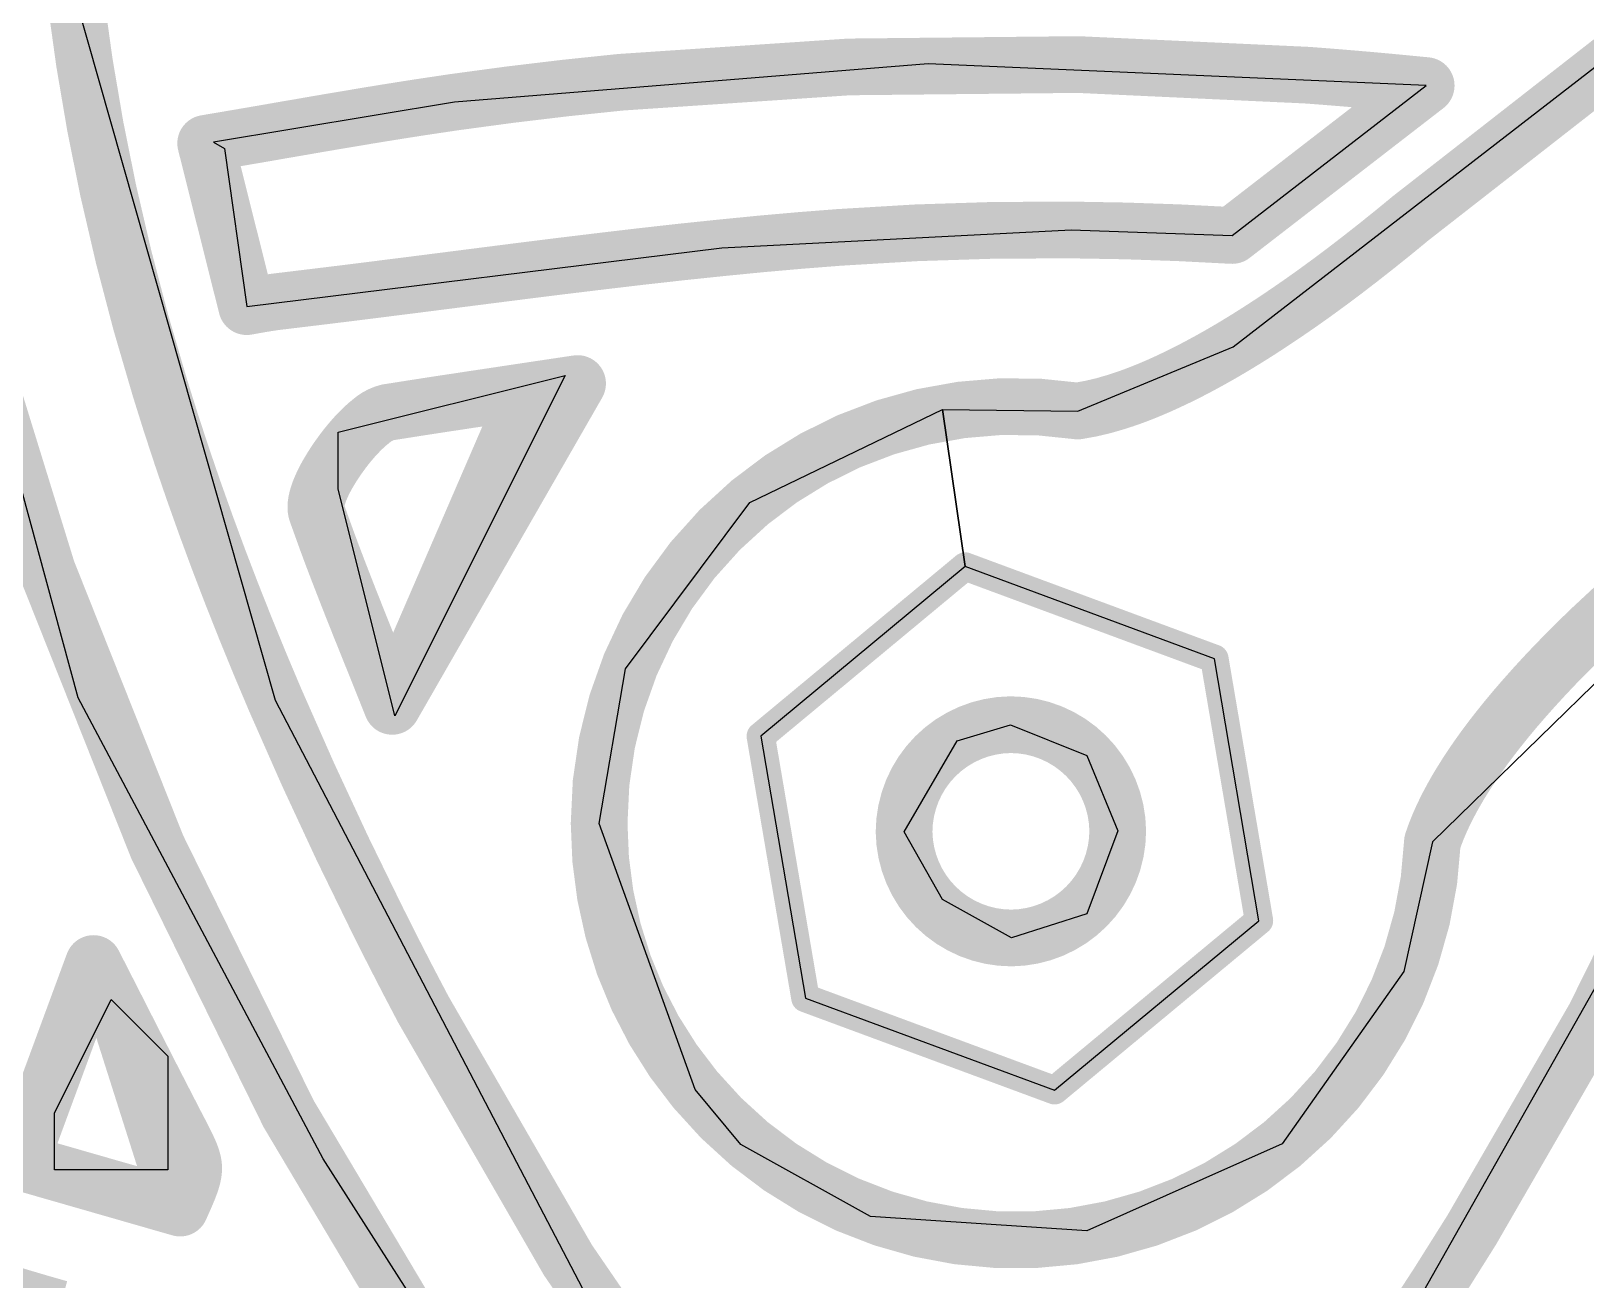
# Model space of a CAD drawing. Header units: millimetres. Extents: x 34 to 168, y 52 to 76.
# Drawn here: x 40.659 to 43.399, y 64.506 to 66.707 of the extents above; entities that cross this region are included whole.
import ezdxf

# ---------------------------------------------------------------- set-up
doc = ezdxf.new("R2010")
doc.units = ezdxf.units.MM
doc.layers.add('TopOverlay', color=2, linetype='Continuous')

msp = doc.modelspace()

# ---------------------------------------------------------------- linework, layer by layer
at = {"layer": 'TopOverlay'}
for p, q in [((42.7778, 66.1505), (44.8792, 67.7765)), ((45.2, 67.3), (43.1289, 65.2777)), ((40.7371, 66.7649), (41.0892, 65.5279)), ((42.2402, 66.6496), (41.405, 66.5818)), ((43.1179, 66.611), (42.2402, 66.6496)), ((42.7761, 66.3468), (43.1179, 66.611)), ((41.405, 66.5818), (40.9802, 66.5115)), ((40.7416, 65.532), (40.4777, 66.4986)), ((40.9802, 66.5115), (41, 66.5)), ((41, 66.5), (41.0389, 66.2214)), ((41.8761, 66.3251), (42.4923, 66.3565)), ((42.4923, 66.3565), (42.7761, 66.3468)), ((41.0389, 66.2214), (41.8761, 66.3251)), ((42.5037, 66.0374), (42.7778, 66.1505)), ((41.2, 66), (41.6, 66.1)), ((41.6, 66.1), (41.3, 65.5)), ((41.9257, 65.8763), (42.2656, 66.04)), ((42.3053, 65.7633), (42.2656, 66.04)), ((42.2656, 66.04), (42.5037, 66.0374)), ((42.2656, 66.04), (42.3053, 65.7633)), ((41.2, 65.9), (41.2, 66)), ((41.3, 65.5), (41.2, 65.9)), ((41.7068, 65.5828), (41.9257, 65.8763)), ((42.3053, 65.7633), (41.945, 65.4642)), ((42.7446, 65.6007), (42.3053, 65.7633)), ((41.6601, 65.3104), (41.7068, 65.5828)), ((42.8232, 65.139), (42.7446, 65.6007)), ((41.1734, 64.7192), (40.7416, 65.532)), ((41.0892, 65.5279), (41.6306, 64.4906)), ((42.291, 65.4558), (42.3852, 65.4845)), ((42.3852, 65.4845), (42.5196, 65.4304)), ((41.945, 65.4642), (42.0237, 65.0026)), ((42.1976, 65.2957), (42.291, 65.4558)), ((42.5196, 65.4304), (42.5742, 65.2972)), ((41.8293, 64.8416), (41.6601, 65.3104)), ((42.2656, 65.1764), (42.1976, 65.2957)), ((42.5742, 65.2972), (42.5196, 65.151)), ((43.0162, 64.3142), (43.561, 65.278)), ((43.1289, 65.2777), (43.0784, 65.0494)), ((42.3867, 65.1085), (42.2656, 65.1764)), ((42.5196, 65.151), (42.3867, 65.1085)), ((42.4629, 64.8401), (42.8232, 65.139)), ((43.0784, 65.0494), (42.8641, 64.7454)), ((40.7, 64.8), (40.8, 65)), ((40.8, 65), (40.9, 64.9)), ((42.0237, 65.0026), (42.4629, 64.8401)), ((40.9, 64.9), (40.9, 64.7)), ((41.91, 64.7446), (41.8293, 64.8416)), ((40.7, 64.7), (40.7, 64.8)), ((42.1386, 64.6176), (41.91, 64.7446)), ((42.8641, 64.7454), (42.5196, 64.5922)), ((41.5798, 64.0842), (41.1734, 64.7192)), ((40.9, 64.7), (40.7, 64.7)), ((42.5196, 64.5922), (42.1386, 64.6176))]:
    msp.add_line(p, q, dxfattribs=at)
for points, const_width in [([(43.3337, 66.5669), (43.9176, 67.0226)], 0.1), ([(42.9075, 66.6294), (42.929, 66.6278)], 0.1), ([(42.7761, 66.3468), (43.1179, 66.611)], 0.1), ([(42.7761, 66.3468), (43.1179, 66.611)], 0.1), ([(42.929, 66.6278), (42.9716, 66.6244)], 0.1), ([(42.9716, 66.6244), (43.0138, 66.6208)], 0.1), ([(43.0138, 66.6208), (43.0557, 66.617)], 0.1), ([(43.0557, 66.617), (43.0765, 66.615)], 0.1), ([(43.0765, 66.615), (43.1179, 66.611)], 0.1), ([(41.3447, 66.5728), (41.405, 66.5818)], 0.1), ([(41.1631, 66.543), (41.1937, 66.5482)], 0.1), ([(41.1937, 66.5482), (41.2241, 66.5533)], 0.1), ([(41.2241, 66.5533), (41.2544, 66.5584)], 0.1), ([(41.2544, 66.5584), (41.2845, 66.5633)], 0.1), ([(41.2845, 66.5633), (41.3146, 66.5681)], 0.1), ([(41.3146, 66.5681), (41.3447, 66.5728)], 0.1), ([(43.2042, 66.4658), (43.3337, 66.5669)], 0.1), ([(41.0208, 66.5184), (41.0342, 66.5207)], 0.1), ([(41.0342, 66.5207), (41.0477, 66.523)], 0.1), ([(41.0477, 66.523), (41.0611, 66.5253)], 0.1), ([(41.0611, 66.5253), (41.0744, 66.5276)], 0.1), ([(41.0744, 66.5276), (41.1011, 66.5323)], 0.1), ([(41.1011, 66.5323), (41.1323, 66.5376)], 0.1), ([(41.1323, 66.5376), (41.1631, 66.543)], 0.1), ([(40.9666, 66.5092), (40.9802, 66.5115)], 0.1), ([(40.9666, 66.5092), (41.0389, 66.2214)], 0.1), ([(40.9666, 66.5092), (41.0389, 66.2214)], 0.1), ([(40.9802, 66.5115), (41.0073, 66.5161)], 0.1), ([(41.0073, 66.5161), (41.0208, 66.5184)], 0.1), ([(43.0909, 66.3774), (43.2042, 66.4658)], 0.1), ([(41.8761, 66.3251), (41.9452, 66.3319)], 0.1), ([(41.9452, 66.3319), (42.0142, 66.338)], 0.1), ([(42.0142, 66.338), (42.0831, 66.3434)], 0.1), ([(41.6007, 66.2938), (41.6693, 66.3021)], 0.1), ([(41.6693, 66.3021), (41.7381, 66.3102)], 0.1), ([(41.7381, 66.3102), (41.8071, 66.3179)], 0.1), ([(41.8071, 66.3179), (41.8761, 66.3251)], 0.1), ([(41.3967, 66.268), (41.5323, 66.2853)], 0.1), ([(41.5323, 66.2853), (41.6007, 66.2938)], 0.1), ([(41.1861, 66.2415), (41.2164, 66.2452)], 0.1), ([(41.2164, 66.2452), (41.2467, 66.249)], 0.1), ([(41.2467, 66.249), (41.2769, 66.2528)], 0.1), ([(41.2769, 66.2528), (41.307, 66.2566)], 0.1), ([(41.307, 66.2566), (41.3371, 66.2604)], 0.1), ([(41.3371, 66.2604), (41.3669, 66.2642)], 0.1), ([(41.3669, 66.2642), (41.3967, 66.268)], 0.1), ([(41.0539, 66.2241), (41.0626, 66.2256)], 0.1), ([(41.0626, 66.2256), (41.0669, 66.2263)], 0.1), ([(41.0669, 66.2263), (41.0711, 66.227)], 0.1), ([(41.0711, 66.227), (41.0752, 66.2277)], 0.1), ([(41.0752, 66.2277), (41.0793, 66.2283)], 0.1), ([(41.0793, 66.2283), (41.0833, 66.2289)], 0.1), ([(41.0833, 66.2289), (41.0873, 66.2295)], 0.1), ([(41.0873, 66.2295), (41.0913, 66.23)], 0.1), ([(41.0913, 66.23), (41.0953, 66.2305)], 0.1), ([(41.0953, 66.2305), (41.1558, 66.2378)], 0.1), ([(41.1558, 66.2378), (41.1861, 66.2415)], 0.1), ([(41.2953, 65.5168), (41.6221, 66.0858)], 0.1), ([(41.5359, 66.0729), (41.6221, 66.0858)], 0.1), ([(41.2953, 65.5168), (41.5359, 66.0729)], 0.1), ([(41.3856, 66.0503), (41.4104, 66.054)], 0.1), ([(41.4104, 66.054), (41.4352, 66.0578)], 0.1), ([(41.4352, 66.0578), (41.4602, 66.0615)], 0.1), ([(41.4602, 66.0615), (41.4853, 66.0653)], 0.1), ([(41.4853, 66.0653), (41.5359, 66.0729)], 0.1), ([(41.2873, 66.035), (41.3118, 66.0388)], 0.1), ([(41.3118, 66.0388), (41.3364, 66.0427)], 0.1), ([(41.3364, 66.0427), (41.361, 66.0465)], 0.1), ([(41.361, 66.0465), (41.3856, 66.0503)], 0.1), ([(41.162, 65.8595), (41.1802, 65.8089)], 0.1), ([(41.1802, 65.8089), (41.1896, 65.7836)], 0.1), ([(41.1896, 65.7836), (41.1992, 65.7584)], 0.1), ([(41.1992, 65.7584), (41.209, 65.7331)], 0.1), ([(41.209, 65.7331), (41.2189, 65.7077)], 0.1), ([(41.945, 65.4642), (42.3053, 65.7633)], 0.05), ([(42.3053, 65.7633), (42.7446, 65.6007)], 0.05), ([(41.2189, 65.7077), (41.229, 65.6822)], 0.1), ([(41.229, 65.6822), (41.2392, 65.6565)], 0.1), ([(41.2392, 65.6565), (41.2496, 65.6307)], 0.1), ([(41.2496, 65.6307), (41.2601, 65.6046)], 0.1), ([(41.2601, 65.6046), (41.2671, 65.5872)], 0.1), ([(41.2671, 65.5872), (41.2706, 65.5785)], 0.1), ([(41.2706, 65.5785), (41.2741, 65.5698)], 0.1), ([(41.2741, 65.5698), (41.2776, 65.561)], 0.1), ([(41.2776, 65.561), (41.2847, 65.5434)], 0.1), ([(42.7446, 65.6007), (42.8232, 65.139)], 0.05), ([(41.2847, 65.5434), (41.2917, 65.5257)], 0.1), ([(41.2917, 65.5257), (41.2953, 65.5168)], 0.1), ([(41.945, 65.4642), (42.0237, 65.0026)], 0.05), ([(42.4629, 64.8401), (42.8232, 65.139)], 0.05), ([(40.6398, 64.7134), (40.7689, 65.0635)], 0.1), ([(40.7689, 65.0635), (40.8108, 64.9813)], 0.1), ([(40.8108, 64.9813), (40.9216, 64.6324)], 0.1), ([(40.8108, 64.9813), (40.8219, 64.9594)], 0.1), ([(40.8219, 64.9594), (40.8329, 64.9378)], 0.1), ([(42.0237, 65.0026), (42.4629, 64.8401)], 0.05), ([(40.8329, 64.9378), (40.8438, 64.9164)], 0.1), ([(40.8438, 64.9164), (40.8547, 64.8952)], 0.1), ([(40.8547, 64.8952), (40.8654, 64.8741)], 0.1), ([(40.8654, 64.8741), (40.8761, 64.8532)], 0.1), ([(40.8761, 64.8532), (40.8868, 64.8324)], 0.1), ([(40.8868, 64.8324), (40.8975, 64.8116)], 0.1), ([(40.8975, 64.8116), (40.9188, 64.7702)], 0.1), ([(40.9188, 64.7702), (40.9199, 64.7682)], 0.1), ([(40.9188, 64.7702), (40.9199, 64.7683)], 0.1), ([(40.9188, 64.7702), (40.9199, 64.7682)], 0.1), ([(40.9188, 64.7702), (40.9199, 64.7682)], 0.1), ([(40.9199, 64.7682), (40.9199, 64.7683)], 0.1), ([(40.9199, 64.7683), (40.9213, 64.7655)], 0.1), ([(40.9199, 64.7682), (40.9226, 64.7629)], 0.1), ([(40.9199, 64.7682), (40.9213, 64.7655)], 0.1), ([(40.9213, 64.7655), (40.9226, 64.7629)], 0.1), ([(40.9213, 64.7655), (40.9226, 64.7629)], 0.1), ([(40.9226, 64.7629), (40.9239, 64.7604)], 0.1), ([(40.9226, 64.7629), (40.9239, 64.7604)], 0.1), ([(40.9226, 64.7629), (40.9239, 64.7604)], 0.1), ([(40.9239, 64.7604), (40.9252, 64.7579)], 0.1), ([(40.9239, 64.7604), (40.9252, 64.7579)], 0.1), ([(40.9239, 64.7604), (40.9252, 64.7579)], 0.1), ([(40.9252, 64.7579), (40.9264, 64.7555)], 0.1), ([(40.9252, 64.7579), (40.9264, 64.7555)], 0.1), ([(40.9252, 64.7579), (40.9264, 64.7555)], 0.1), ([(40.9264, 64.7555), (40.9276, 64.7532)], 0.1), ([(40.9264, 64.7555), (40.9276, 64.7531)], 0.1), ([(40.9264, 64.7555), (40.9276, 64.7532)], 0.1), ([(40.9276, 64.7532), (40.9288, 64.7509)], 0.1), ([(40.9276, 64.7532), (40.9288, 64.7509)], 0.1), ([(40.9276, 64.7531), (40.9288, 64.7509)], 0.1), ([(40.9288, 64.7509), (40.9299, 64.7487)], 0.1), ([(40.9288, 64.7509), (40.9299, 64.7487)], 0.1), ([(40.9288, 64.7509), (40.9299, 64.7487)], 0.1), ([(40.9299, 64.7487), (40.931, 64.7465)], 0.1), ([(40.9299, 64.7487), (40.932, 64.7444)], 0.1), ([(40.9299, 64.7487), (40.932, 64.7444)], 0.1), ([(40.931, 64.7465), (40.932, 64.7444)], 0.1), ([(40.932, 64.7444), (40.9345, 64.7392)], 0.1), ([(40.6398, 64.7134), (40.9216, 64.6324)], 0.1), ([(40.9304, 64.6523), (40.934, 64.6608)], 0.1), ([(40.9216, 64.6324), (40.9304, 64.6523)], 0.1)]:
    msp.add_lwpolyline(points, dxfattribs=dict(at, const_width=const_width))
at = {"layer": 'TopOverlay', "const_width": 0.1}
for points in [[(40.7948, 66.426, -0.02284), (40.7371, 66.7649)], [(41.6982, 66.6169, -0.042531), (42.9075, 66.6294)], [(41.405, 66.5818, -0.011231), (41.6982, 66.6169)], [(40.8862, 66.0774, -0.021036), (40.7948, 66.426)], [(42.0831, 66.3434, -0.020612), (42.4923, 66.3565)], [(42.4923, 66.3565, -0.012638), (42.7761, 66.3468)], [(43.0909, 66.3774, -0.008198), (43.0017, 66.3057)], [(43.0017, 66.3057, -0.009067), (42.92, 66.2445)], [(41.3807, 64.3482, -0.079203), (40.5328, 66.257)], [(41.0539, 66.2241, -0.004388), (41.0389, 66.2214)], [(42.92, 66.2445, -0.010053), (42.8454, 66.1931)], [(42.8454, 66.1931, -0.011173), (42.7778, 66.1505)], [(42.7778, 66.1505, -0.012437), (42.7169, 66.1161)], [(42.7169, 66.1161, -0.013856), (42.6625, 66.089)], [(42.6625, 66.089, -0.015433), (42.6142, 66.0683)], [(40.9449, 65.8983, -0.009613), (40.8862, 66.0774)], [(42.5718, 66.0534, -0.039841), (42.5037, 66.0374)], [(42.6142, 66.0683, -0.017158), (42.5718, 66.0534)], [(41.2583, 66.0196, -0.119022), (41.2873, 66.035)], [(41.9257, 65.8763, -0.213775), (42.5037, 66.0374)], [(41.2249, 65.9871, -0.019909), (41.2418, 66.005)], [(41.2417, 66.005, -0.027004), (41.2583, 66.0196)], [(41.2086, 65.9669, -0.016993), (41.2249, 65.9871)], [(41.1803, 65.9238, -0.035042), (41.2086, 65.9669)], [(41.17, 65.903, -0.024324), (41.1803, 65.9238)], [(41.0125, 65.7153, -0.008946), (40.9449, 65.8983)], [(41.1632, 65.884, -0.036452), (41.17, 65.903)], [(41.1608, 65.8678, -0.064026), (41.1632, 65.884)], [(41.1613, 65.8625, -0.045102), (41.1608, 65.8678)], [(41.1618, 65.8602, -0.022598), (41.1613, 65.8625)], [(41.6601, 65.3104, -0.22371), (41.9257, 65.8763)], [(41.162, 65.8595, -0.00766), (41.1618, 65.8602)], [(43.409, 65.6537, -0.01783), (43.5716, 65.798)], [(43.7733, 65.7565, -0.048306), (43.1982, 64.5939)], [(41.0892, 65.5279, -0.008258), (41.0125, 65.7153)], [(43.3445, 65.5894, -0.01038), (43.409, 65.6537)], [(43.2902, 65.5302, -0.011513), (43.3445, 65.5894)], [(41.2704, 65.1378, -0.014451), (41.0892, 65.5279)], [(43.2451, 65.4761, -0.012782), (43.2902, 65.5302)], [(42.1976, 65.2957, -0.410659), (42.3852, 65.4845)], [(42.3852, 65.4845, -0.411497), (42.5742, 65.2972)], [(43.2084, 65.4269, -0.014192), (43.2451, 65.4761)], [(43.1793, 65.3825, -0.015736), (43.2084, 65.4269)], [(43.1569, 65.343, -0.017394), (43.1793, 65.3826)], [(43.1404, 65.3081, -0.01912), (43.1569, 65.343)], [(41.8293, 64.8416, -0.17545), (41.6601, 65.3104)], [(42.3867, 65.1085, -0.410568), (42.1976, 65.2957)], [(42.5742, 65.2972, -0.41101), (42.3867, 65.1085)], [(43.1289, 65.2777, -0.020839), (43.1404, 65.3081)], [(43.1289, 65.2777, -0.212026), (42.8641, 64.7454)], [(41.3502, 64.9826, -0.006161), (41.2704, 65.1378)], [(42.2137, 63.7223, -0.058115), (41.3502, 64.9826)], [(42.8641, 64.7454, -0.414368), (41.8293, 64.8416)], [(43.6497, 64.7835, -0.075748), (42.4889, 63.2222)], [(40.9345, 64.7392, -0.004907), (40.9368, 64.7343)], [(40.9368, 64.7343, -0.006468), (40.9388, 64.7296)], [(40.9388, 64.7297, -0.008252), (40.9405, 64.7253)], [(40.9405, 64.7253, -0.010235), (40.942, 64.7211)], [(40.942, 64.7211, -0.012351), (40.9432, 64.7172)], [(40.9432, 64.7172, -0.014482), (40.9442, 64.7134)], [(40.9442, 64.7134, -0.054008), (40.9454, 64.7026)], [(40.9434, 64.6875, -0.013794), (40.9418, 64.6817)], [(40.9445, 64.6928, -0.017252), (40.9434, 64.6875)], [(40.9452, 64.6978, -0.020497), (40.9445, 64.6928)], [(40.9454, 64.7026, -0.022871), (40.9452, 64.6978)], [(40.9371, 64.6684, -0.005528), (40.934, 64.6608)], [(40.9397, 64.6754, -0.007797), (40.9371, 64.6684)], [(40.9418, 64.6817, -0.01057), (40.9397, 64.6754)], [(43.1982, 64.5939, -0.011491), (43.0162, 64.3142)], [(40.7089, 64.4553, -0.007293), (40.6028, 64.4868)]]:
    msp.add_lwpolyline(points, format="xyb", dxfattribs=at)
at = {"layer": 'TopOverlay'}
for points, const_width in [([(42.8826, 66.6294, 1), (42.9325, 66.6294, 1)], 0.05), ([(42.8826, 66.6294, 1), (42.9325, 66.6294, 1)], 0.05), ([(41.6732, 66.6169, 1), (41.7232, 66.6169, 1)], 0.05), ([(41.6732, 66.6169, 1), (41.7232, 66.6169, 1)], 0.05), ([(42.904, 66.6278, 1), (42.954, 66.6278, 1)], 0.05), ([(42.904, 66.6278, 1), (42.954, 66.6278, 1)], 0.05), ([(42.9466, 66.6244, 1), (42.9966, 66.6244, 1)], 0.05), ([(42.9466, 66.6244, 1), (42.9966, 66.6244, 1)], 0.05), ([(42.9888, 66.6208, 1), (43.0388, 66.6208, 1)], 0.05), ([(42.9888, 66.6208, 1), (43.0388, 66.6208, 1)], 0.05), ([(43.0307, 66.617, 1), (43.0807, 66.617, 1)], 0.05), ([(43.0307, 66.617, 1), (43.0807, 66.617, 1)], 0.05), ([(43.0515, 66.615, 1), (43.1015, 66.615, 1)], 0.05), ([(43.0515, 66.615, 1), (43.1015, 66.615, 1)], 0.05), ([(43.0929, 66.611, 1), (43.1429, 66.611, 1)], 0.05), ([(43.0929, 66.611, 1), (43.1429, 66.611, 1)], 0.05), ([(43.0929, 66.611, 1), (43.1429, 66.611, 1)], 0.05), ([(41.38, 66.5818, 1), (41.43, 66.5818, 1)], 0.05), ([(41.38, 66.5818, 1), (41.43, 66.5818, 1)], 0.05), ([(41.1687, 66.5482, 1), (41.2187, 66.5482, 1)], 0.05), ([(41.1687, 66.5482, 1), (41.2187, 66.5482, 1)], 0.05), ([(41.1991, 66.5533, 1), (41.2491, 66.5533, 1)], 0.05), ([(41.1991, 66.5533, 1), (41.2491, 66.5533, 1)], 0.05), ([(41.2294, 66.5584, 1), (41.2794, 66.5584, 1)], 0.05), ([(41.2294, 66.5584, 1), (41.2794, 66.5584, 1)], 0.05), ([(41.2595, 66.5633, 1), (41.3095, 66.5633, 1)], 0.05), ([(41.2595, 66.5633, 1), (41.3095, 66.5633, 1)], 0.05), ([(41.2896, 66.5681, 1), (41.3396, 66.5681, 1)], 0.05), ([(41.2896, 66.5681, 1), (41.3396, 66.5681, 1)], 0.05), ([(41.3197, 66.5728, 1), (41.3697, 66.5728, 1)], 0.05), ([(41.3197, 66.5728, 1), (41.3697, 66.5728, 1)], 0.05), ([(43.3087, 66.5669, 1), (43.3587, 66.5669, 1)], 0.05), ([(43.3087, 66.5669, 1), (43.3587, 66.5669, 1)], 0.05), ([(41.0092, 66.5207, 1), (41.0592, 66.5207, 1)], 0.05), ([(41.0092, 66.5207, 1), (41.0592, 66.5207, 1)], 0.05), ([(41.0227, 66.523, 1), (41.0727, 66.523, 1)], 0.05), ([(41.0227, 66.523, 1), (41.0727, 66.523, 1)], 0.05), ([(41.0361, 66.5253, 1), (41.0861, 66.5253, 1)], 0.05), ([(41.0361, 66.5253, 1), (41.0861, 66.5253, 1)], 0.05), ([(41.0494, 66.5276, 1), (41.0994, 66.5276, 1)], 0.05), ([(41.0494, 66.5276, 1), (41.0994, 66.5276, 1)], 0.05), ([(41.0761, 66.5323, 1), (41.1261, 66.5323, 1)], 0.05), ([(41.0761, 66.5323, 1), (41.1261, 66.5323, 1)], 0.05), ([(41.1073, 66.5376, 1), (41.1573, 66.5376, 1)], 0.05), ([(41.1073, 66.5376, 1), (41.1573, 66.5376, 1)], 0.05), ([(41.1381, 66.543, 1), (41.1881, 66.543, 1)], 0.05), ([(41.1381, 66.543, 1), (41.1881, 66.543, 1)], 0.05), ([(40.9416, 66.5092, 1), (40.9916, 66.5092, 1)], 0.05), ([(40.9416, 66.5092, 1), (40.9916, 66.5092, 1)], 0.05), ([(40.9416, 66.5092, 1), (40.9916, 66.5092, 1)], 0.05), ([(40.9552, 66.5115, 1), (41.0052, 66.5115, 1)], 0.05), ([(40.9552, 66.5115, 1), (41.0052, 66.5115, 1)], 0.05), ([(40.9823, 66.5161, 1), (41.0323, 66.5161, 1)], 0.05), ([(40.9823, 66.5161, 1), (41.0323, 66.5161, 1)], 0.05), ([(40.9958, 66.5184, 1), (41.0458, 66.5184, 1)], 0.05), ([(40.9958, 66.5184, 1), (41.0458, 66.5184, 1)], 0.05), ([(43.1792, 66.4658, 1), (43.2292, 66.4658, 1)], 0.05), ([(43.1792, 66.4658, 1), (43.2292, 66.4658, 1)], 0.05), ([(40.7698, 66.426, 1), (40.8198, 66.426, 1)], 0.05), ([(40.7698, 66.426, 1), (40.8198, 66.426, 1)], 0.05), ([(42.4673, 66.3565, 1), (42.5173, 66.3565, 1)], 0.05), ([(42.4673, 66.3565, 1), (42.5173, 66.3565, 1)], 0.05), ([(43.0659, 66.3774, 1), (43.1159, 66.3774, 1)], 0.05), ([(43.0659, 66.3774, 1), (43.1159, 66.3774, 1)], 0.05), ([(41.9202, 66.3319, 1), (41.9702, 66.3319, 1)], 0.05), ([(41.9202, 66.3319, 1), (41.9702, 66.3319, 1)], 0.05), ([(41.9892, 66.338, 1), (42.0392, 66.338, 1)], 0.05), ([(41.9892, 66.338, 1), (42.0392, 66.338, 1)], 0.05), ([(42.0581, 66.3434, 1), (42.1081, 66.3434, 1)], 0.05), ([(42.0581, 66.3434, 1), (42.1081, 66.3434, 1)], 0.05), ([(42.7511, 66.3468, 1), (42.8011, 66.3468, 1)], 0.05), ([(42.7511, 66.3468, 1), (42.8011, 66.3468, 1)], 0.05), ([(42.7511, 66.3468, 1), (42.8011, 66.3468, 1)], 0.05), ([(41.6443, 66.3021, 1), (41.6943, 66.3021, 1)], 0.05), ([(41.6443, 66.3021, 1), (41.6943, 66.3021, 1)], 0.05), ([(41.7131, 66.3102, 1), (41.7631, 66.3102, 1)], 0.05), ([(41.7131, 66.3102, 1), (41.7631, 66.3102, 1)], 0.05), ([(41.7821, 66.3179, 1), (41.8321, 66.3179, 1)], 0.05), ([(41.7821, 66.3179, 1), (41.8321, 66.3179, 1)], 0.05), ([(41.8511, 66.3251, 1), (41.9011, 66.3251, 1)], 0.05), ([(41.8511, 66.3251, 1), (41.9011, 66.3251, 1)], 0.05), ([(42.9767, 66.3057, 1), (43.0267, 66.3057, 1)], 0.05), ([(42.9767, 66.3057, 1), (43.0267, 66.3057, 1)], 0.05), ([(41.5073, 66.2853, 1), (41.5573, 66.2853, 1)], 0.05), ([(41.5073, 66.2853, 1), (41.5573, 66.2853, 1)], 0.05), ([(41.5757, 66.2938, 1), (41.6257, 66.2938, 1)], 0.05), ([(41.5757, 66.2938, 1), (41.6257, 66.2938, 1)], 0.05), ([(41.1914, 66.2452, 1), (41.2414, 66.2452, 1)], 0.05), ([(41.1914, 66.2452, 1), (41.2414, 66.2452, 1)], 0.05), ([(41.2217, 66.249, 1), (41.2717, 66.249, 1)], 0.05), ([(41.2217, 66.249, 1), (41.2717, 66.249, 1)], 0.05), ([(41.2519, 66.2528, 1), (41.3019, 66.2528, 1)], 0.05), ([(41.2519, 66.2528, 1), (41.3019, 66.2528, 1)], 0.05), ([(41.282, 66.2566, 1), (41.332, 66.2566, 1)], 0.05), ([(41.282, 66.2566, 1), (41.332, 66.2566, 1)], 0.05), ([(41.3121, 66.2604, 1), (41.3621, 66.2604, 1)], 0.05), ([(41.3121, 66.2604, 1), (41.3621, 66.2604, 1)], 0.05), ([(41.3419, 66.2642, 1), (41.3919, 66.2642, 1)], 0.05), ([(41.3419, 66.2642, 1), (41.3919, 66.2642, 1)], 0.05), ([(41.3717, 66.268, 1), (41.4217, 66.268, 1)], 0.05), ([(41.3717, 66.268, 1), (41.4217, 66.268, 1)], 0.05), ([(41.0139, 66.2214, 1), (41.0639, 66.2214, 1)], 0.05), ([(41.0139, 66.2214, 1), (41.0639, 66.2214, 1)], 0.05), ([(41.0139, 66.2214, 1), (41.0639, 66.2214, 1)], 0.05), ([(41.0289, 66.2241, 1), (41.0789, 66.2241, 1)], 0.05), ([(41.0289, 66.2241, 1), (41.0789, 66.2241, 1)], 0.05), ([(41.0376, 66.2256, 1), (41.0876, 66.2256, 1)], 0.05), ([(41.0376, 66.2256, 1), (41.0876, 66.2256, 1)], 0.05), ([(41.0419, 66.2263, 1), (41.0919, 66.2263, 1)], 0.05), ([(41.0419, 66.2263, 1), (41.0919, 66.2263, 1)], 0.05), ([(41.0461, 66.227, 1), (41.0961, 66.227, 1)], 0.05), ([(41.0461, 66.227, 1), (41.0961, 66.227, 1)], 0.05), ([(41.0502, 66.2277, 1), (41.1002, 66.2277, 1)], 0.05), ([(41.0502, 66.2277, 1), (41.1002, 66.2277, 1)], 0.05), ([(41.0543, 66.2283, 1), (41.1043, 66.2283, 1)], 0.05), ([(41.0543, 66.2283, 1), (41.1043, 66.2283, 1)], 0.05), ([(41.0583, 66.2289, 1), (41.1083, 66.2289, 1)], 0.05), ([(41.0583, 66.2289, 1), (41.1083, 66.2289, 1)], 0.05), ([(41.0624, 66.2295, 1), (41.1123, 66.2295, 1)], 0.05), ([(41.0624, 66.2295, 1), (41.1123, 66.2295, 1)], 0.05), ([(41.0663, 66.23, 1), (41.1163, 66.23, 1)], 0.05), ([(41.0663, 66.23, 1), (41.1163, 66.23, 1)], 0.05), ([(41.0703, 66.2305, 1), (41.1203, 66.2305, 1)], 0.05), ([(41.0703, 66.2305, 1), (41.1203, 66.2305, 1)], 0.05), ([(41.1308, 66.2378, 1), (41.1808, 66.2378, 1)], 0.05), ([(41.1308, 66.2378, 1), (41.1808, 66.2378, 1)], 0.05), ([(41.1611, 66.2415, 1), (41.2111, 66.2415, 1)], 0.05), ([(41.1611, 66.2415, 1), (41.2111, 66.2415, 1)], 0.05), ([(42.895, 66.2445, 1), (42.945, 66.2445, 1)], 0.05), ([(42.895, 66.2445, 1), (42.945, 66.2445, 1)], 0.05), ([(42.8204, 66.1931, 1), (42.8704, 66.1931, 1)], 0.05), ([(42.8204, 66.1931, 1), (42.8704, 66.1931, 1)], 0.05), ([(42.7528, 66.1505, 1), (42.8028, 66.1505, 1)], 0.05), ([(42.7528, 66.1505, 1), (42.8028, 66.1505, 1)], 0.05), ([(42.6919, 66.1161, 1), (42.7419, 66.1161, 1)], 0.05), ([(42.6919, 66.1161, 1), (42.7419, 66.1161, 1)], 0.05), ([(41.5971, 66.0858, 1), (41.6471, 66.0858, 1)], 0.05), ([(41.5971, 66.0858, 1), (41.6471, 66.0858, 1)], 0.05), ([(42.6375, 66.089, 1), (42.6875, 66.089, 1)], 0.05), ([(42.6375, 66.089, 1), (42.6875, 66.089, 1)], 0.05), ([(40.8612, 66.0774, 1), (40.9112, 66.0774, 1)], 0.05), ([(40.8612, 66.0774, 1), (40.9112, 66.0774, 1)], 0.05), ([(41.3854, 66.054, 1), (41.4354, 66.054, 1)], 0.05), ([(41.3854, 66.054, 1), (41.4354, 66.054, 1)], 0.05), ([(41.4102, 66.0578, 1), (41.4602, 66.0578, 1)], 0.05), ([(41.4102, 66.0578, 1), (41.4602, 66.0578, 1)], 0.05), ([(41.4352, 66.0615, 1), (41.4852, 66.0615, 1)], 0.05), ([(41.4352, 66.0615, 1), (41.4852, 66.0615, 1)], 0.05), ([(41.4603, 66.0653, 1), (41.5103, 66.0653, 1)], 0.05), ([(41.4603, 66.0653, 1), (41.5103, 66.0653, 1)], 0.05), ([(41.511, 66.0729, 1), (41.5609, 66.0729, 1)], 0.05), ([(41.511, 66.0729, 1), (41.5609, 66.0729, 1)], 0.05), ([(41.511, 66.0729, 1), (41.5609, 66.0729, 1)], 0.05), ([(42.5468, 66.0534, 1), (42.5968, 66.0534, 1)], 0.05), ([(42.5468, 66.0534, 1), (42.5968, 66.0534, 1)], 0.05), ([(42.5892, 66.0683, 1), (42.6392, 66.0683, 1)], 0.05), ([(42.5892, 66.0683, 1), (42.6392, 66.0683, 1)], 0.05), ([(41.2623, 66.035, 1), (41.3123, 66.035, 1)], 0.05), ([(41.2623, 66.035, 1), (41.3123, 66.035, 1)], 0.05), ([(41.2868, 66.0388, 1), (41.3368, 66.0388, 1)], 0.05), ([(41.2868, 66.0388, 1), (41.3368, 66.0388, 1)], 0.05), ([(41.3114, 66.0427, 1), (41.3614, 66.0427, 1)], 0.05), ([(41.3114, 66.0427, 1), (41.3614, 66.0427, 1)], 0.05), ([(41.336, 66.0465, 1), (41.386, 66.0465, 1)], 0.05), ([(41.336, 66.0465, 1), (41.386, 66.0465, 1)], 0.05), ([(41.3606, 66.0503, 1), (41.4106, 66.0503, 1)], 0.05), ([(41.3606, 66.0503, 1), (41.4106, 66.0503, 1)], 0.05), ([(42.4787, 66.0374, 1), (42.5287, 66.0374, 1)], 0.05), ([(42.4787, 66.0374, 1), (42.5287, 66.0374, 1)], 0.05), ([(41.2168, 66.005, 1), (41.2668, 66.005, 1)], 0.05), ([(41.2168, 66.005, 1), (41.2667, 66.005, 1)], 0.05), ([(41.2333, 66.0196, 1), (41.2833, 66.0196, 1)], 0.05), ([(41.2333, 66.0196, 1), (41.2833, 66.0196, 1)], 0.05), ([(41.1999, 65.9871, 1), (41.2499, 65.9871, 1)], 0.05), ([(41.1999, 65.9871, 1), (41.2499, 65.9871, 1)], 0.05), ([(41.1836, 65.9669, 1), (41.2336, 65.9669, 1)], 0.05), ([(41.1836, 65.9669, 1), (41.2336, 65.9669, 1)], 0.05), ([(41.1553, 65.9238, 1), (41.2053, 65.9238, 1)], 0.05), ([(41.1553, 65.9238, 1), (41.2053, 65.9238, 1)], 0.05), ([(40.9199, 65.8983, 1), (40.9699, 65.8983, 1)], 0.05), ([(40.9199, 65.8983, 1), (40.9699, 65.8983, 1)], 0.05), ([(41.145, 65.903, 1), (41.195, 65.903, 1)], 0.05), ([(41.145, 65.903, 1), (41.195, 65.903, 1)], 0.05), ([(41.1358, 65.8678, 1), (41.1858, 65.8678, 1)], 0.05), ([(41.1358, 65.8678, 1), (41.1858, 65.8678, 1)], 0.05), ([(41.1363, 65.8625, 1), (41.1863, 65.8625, 1)], 0.05), ([(41.1363, 65.8625, 1), (41.1863, 65.8625, 1)], 0.05), ([(41.1382, 65.884, 1), (41.1882, 65.884, 1)], 0.05), ([(41.1382, 65.884, 1), (41.1882, 65.884, 1)], 0.05), ([(41.9007, 65.8763, 1), (41.9507, 65.8763, 1)], 0.05), ([(41.9007, 65.8763, 1), (41.9507, 65.8763, 1)], 0.05), ([(41.1368, 65.8602, 1), (41.1868, 65.8602, 1)], 0.05), ([(41.1368, 65.8602, 1), (41.1868, 65.8602, 1)], 0.05), ([(41.137, 65.8595, 1), (41.187, 65.8595, 1)], 0.05), ([(41.137, 65.8595, 1), (41.187, 65.8595, 1)], 0.05), ([(41.1552, 65.8089, 1), (41.2052, 65.8089, 1)], 0.05), ([(41.1552, 65.8089, 1), (41.2052, 65.8089, 1)], 0.05), ([(41.1646, 65.7836, 1), (41.2146, 65.7836, 1)], 0.05), ([(41.1646, 65.7836, 1), (41.2146, 65.7836, 1)], 0.05), ([(41.1742, 65.7584, 1), (41.2242, 65.7584, 1)], 0.05), ([(41.1742, 65.7584, 1), (41.2242, 65.7584, 1)], 0.05), ([(41.184, 65.7331, 1), (41.234, 65.7331, 1)], 0.05), ([(41.184, 65.7331, 1), (41.234, 65.7331, 1)], 0.05), ([(42.2928, 65.7633, 1), (42.3178, 65.7633, 1)], 0.025), ([(42.2928, 65.7633, 1), (42.3178, 65.7633, 1)], 0.025), ([(40.9875, 65.7153, 1), (41.0375, 65.7153, 1)], 0.05), ([(40.9876, 65.7153, 1), (41.0375, 65.7153, 1)], 0.05), ([(41.1939, 65.7077, 1), (41.2439, 65.7077, 1)], 0.05), ([(41.1939, 65.7077, 1), (41.2439, 65.7077, 1)], 0.05), ([(41.204, 65.6822, 1), (41.254, 65.6822, 1)], 0.05), ([(41.204, 65.6822, 1), (41.254, 65.6822, 1)], 0.05), ([(41.2142, 65.6565, 1), (41.2642, 65.6565, 1)], 0.05), ([(41.2142, 65.6565, 1), (41.2642, 65.6565, 1)], 0.05), ([(43.384, 65.6537, 1), (43.434, 65.6537, 1)], 0.05), ([(43.384, 65.6537, 1), (43.434, 65.6537, 1)], 0.05), ([(41.2246, 65.6307, 1), (41.2746, 65.6307, 1)], 0.05), ([(41.2246, 65.6307, 1), (41.2746, 65.6307, 1)], 0.05), ([(41.2351, 65.6046, 1), (41.2851, 65.6046, 1)], 0.05), ([(41.2351, 65.6046, 1), (41.2851, 65.6046, 1)], 0.05), ([(41.2421, 65.5872, 1), (41.2921, 65.5872, 1)], 0.05), ([(41.2421, 65.5872, 1), (41.2921, 65.5872, 1)], 0.05), ([(43.3195, 65.5894, 1), (43.3695, 65.5894, 1)], 0.05), ([(43.3195, 65.5894, 1), (43.3695, 65.5894, 1)], 0.05), ([(41.2456, 65.5785, 1), (41.2956, 65.5785, 1)], 0.05), ([(41.2456, 65.5785, 1), (41.2956, 65.5785, 1)], 0.05), ([(41.2491, 65.5698, 1), (41.2991, 65.5698, 1)], 0.05), ([(41.2491, 65.5698, 1), (41.2991, 65.5698, 1)], 0.05), ([(41.2526, 65.561, 1), (41.3026, 65.561, 1)], 0.05), ([(41.2526, 65.561, 1), (41.3026, 65.561, 1)], 0.05), ([(42.7321, 65.6007, 1), (42.7571, 65.6007, 1)], 0.025), ([(42.7321, 65.6007, 1), (42.7571, 65.6007, 1)], 0.025), ([(41.2597, 65.5434, 1), (41.3097, 65.5434, 1)], 0.05), ([(41.2597, 65.5434, 1), (41.3097, 65.5434, 1)], 0.05), ([(41.0643, 65.5279, 1), (41.1142, 65.5279, 1)], 0.05), ([(41.0643, 65.5279, 1), (41.1142, 65.5279, 1)], 0.05), ([(41.2667, 65.5257, 1), (41.3167, 65.5257, 1)], 0.05), ([(41.2667, 65.5257, 1), (41.3167, 65.5257, 1)], 0.05), ([(41.2703, 65.5168, 1), (41.3203, 65.5168, 1)], 0.05), ([(41.2703, 65.5168, 1), (41.3203, 65.5168, 1)], 0.05), ([(41.2703, 65.5168, 1), (41.3203, 65.5168, 1)], 0.05), ([(43.2652, 65.5302, 1), (43.3152, 65.5302, 1)], 0.05), ([(43.2652, 65.5302, 1), (43.3152, 65.5302, 1)], 0.05), ([(42.3602, 65.4845, 1), (42.4102, 65.4845, 1)], 0.05), ([(42.3602, 65.4845, 1), (42.4102, 65.4845, 1)], 0.05), ([(43.2201, 65.4761, 1), (43.2701, 65.4761, 1)], 0.05), ([(43.2201, 65.4761, 1), (43.2701, 65.4761, 1)], 0.05), ([(41.9325, 65.4642, 1), (41.9575, 65.4642, 1)], 0.025), ([(41.9325, 65.4642, 1), (41.9575, 65.4642, 1)], 0.025), ([(43.1834, 65.4269, 1), (43.2334, 65.4269, 1)], 0.05), ([(43.1834, 65.4269, 1), (43.2334, 65.4269, 1)], 0.05), ([(43.1543, 65.3826, 1), (43.2043, 65.3826, 1)], 0.05), ([(43.1543, 65.3825, 1), (43.2043, 65.3825, 1)], 0.05), ([(43.1319, 65.343, 1), (43.1819, 65.343, 1)], 0.05), ([(43.1319, 65.343, 1), (43.1819, 65.343, 1)], 0.05), ([(41.6351, 65.3104, 1), (41.6851, 65.3104, 1)], 0.05), ([(41.6351, 65.3104, 1), (41.6851, 65.3104, 1)], 0.05), ([(42.1726, 65.2957, 1), (42.2226, 65.2957, 1)], 0.05), ([(42.1726, 65.2957, 1), (42.2226, 65.2957, 1)], 0.05), ([(42.5492, 65.2972, 1), (42.5992, 65.2972, 1)], 0.05), ([(42.5492, 65.2972, 1), (42.5992, 65.2972, 1)], 0.05), ([(43.1154, 65.3081, 1), (43.1654, 65.3081, 1)], 0.05), ([(43.1154, 65.3081, 1), (43.1654, 65.3081, 1)], 0.05), ([(43.1039, 65.2777, 1), (43.1539, 65.2777, 1)], 0.05), ([(43.1039, 65.2777, 1), (43.1539, 65.2777, 1)], 0.05), ([(41.2454, 65.1378, 1), (41.2954, 65.1378, 1)], 0.05), ([(41.2454, 65.1378, 1), (41.2954, 65.1378, 1)], 0.05), ([(42.3617, 65.1085, 1), (42.4117, 65.1085, 1)], 0.05), ([(42.3617, 65.1085, 1), (42.4117, 65.1085, 1)], 0.05), ([(42.8107, 65.139, 1), (42.8357, 65.139, 1)], 0.025), ([(42.8107, 65.139, 1), (42.8357, 65.139, 1)], 0.025), ([(40.7439, 65.0635, 1), (40.7939, 65.0635, 1)], 0.05), ([(40.7439, 65.0635, 1), (40.7939, 65.0635, 1)], 0.05), ([(40.7858, 64.9813, 1), (40.8358, 64.9813, 1)], 0.05), ([(40.7858, 64.9813, 1), (40.8358, 64.9813, 1)], 0.05), ([(40.7858, 64.9813, 1), (40.8358, 64.9813, 1)], 0.05), ([(40.7969, 64.9594, 1), (40.8469, 64.9594, 1)], 0.05), ([(40.7969, 64.9594, 1), (40.8469, 64.9594, 1)], 0.05), ([(41.3252, 64.9826, 1), (41.3752, 64.9826, 1)], 0.05), ([(41.3252, 64.9826, 1), (41.3752, 64.9826, 1)], 0.05), ([(42.0112, 65.0026, 1), (42.0362, 65.0026, 1)], 0.025), ([(42.0112, 65.0026, 1), (42.0362, 65.0026, 1)], 0.025), ([(40.8079, 64.9378, 1), (40.8579, 64.9378, 1)], 0.05), ([(40.8079, 64.9378, 1), (40.8579, 64.9378, 1)], 0.05), ([(40.8188, 64.9164, 1), (40.8688, 64.9164, 1)], 0.05), ([(40.8188, 64.9164, 1), (40.8688, 64.9164, 1)], 0.05), ([(40.8297, 64.8952, 1), (40.8797, 64.8952, 1)], 0.05), ([(40.8297, 64.8952, 1), (40.8797, 64.8952, 1)], 0.05), ([(40.8404, 64.8741, 1), (40.8904, 64.8741, 1)], 0.05), ([(40.8404, 64.8741, 1), (40.8904, 64.8741, 1)], 0.05), ([(40.8511, 64.8532, 1), (40.9011, 64.8532, 1)], 0.05), ([(40.8511, 64.8532, 1), (40.9011, 64.8532, 1)], 0.05), ([(40.8618, 64.8324, 1), (40.9118, 64.8324, 1)], 0.05), ([(40.8618, 64.8324, 1), (40.9118, 64.8324, 1)], 0.05), ([(41.8043, 64.8416, 1), (41.8543, 64.8416, 1)], 0.05), ([(41.8043, 64.8416, 1), (41.8543, 64.8416, 1)], 0.05), ([(40.8725, 64.8116, 1), (40.9225, 64.8116, 1)], 0.05), ([(40.8725, 64.8116, 1), (40.9225, 64.8116, 1)], 0.05), ([(42.4504, 64.8401, 1), (42.4754, 64.8401, 1)], 0.025), ([(42.4504, 64.8401, 1), (42.4754, 64.8401, 1)], 0.025), ([(40.8938, 64.7702, 1), (40.9438, 64.7702, 1)], 0.05), ([(40.8938, 64.7702, 1), (40.9438, 64.7702, 1)], 0.05), ([(40.8938, 64.7702, 1), (40.9438, 64.7702, 1)], 0.05), ([(40.8938, 64.7702, 1), (40.9438, 64.7702, 1)], 0.05), ([(40.8938, 64.7702, 1), (40.9438, 64.7702, 1)], 0.05), ([(40.8949, 64.7683, 1), (40.9449, 64.7683, 1)], 0.05), ([(40.8949, 64.7683, 1), (40.9449, 64.7683, 1)], 0.05), ([(40.8949, 64.7683, 1), (40.9449, 64.7683, 1)], 0.05), ([(40.8949, 64.7682, 1), (40.9449, 64.7682, 1)], 0.05), ([(40.8949, 64.7682, 1), (40.9449, 64.7682, 1)], 0.05), ([(40.8949, 64.7682, 1), (40.9449, 64.7682, 1)], 0.05), ([(40.8949, 64.7682, 1), (40.9449, 64.7682, 1)], 0.05), ([(40.8949, 64.7682, 1), (40.9449, 64.7682, 1)], 0.05), ([(40.8949, 64.7682, 1), (40.9449, 64.7682, 1)], 0.05), ([(40.8963, 64.7655, 1), (40.9463, 64.7655, 1)], 0.05), ([(40.8963, 64.7655, 1), (40.9463, 64.7655, 1)], 0.05), ([(40.8963, 64.7655, 1), (40.9463, 64.7655, 1)], 0.05), ([(40.8963, 64.7655, 1), (40.9463, 64.7655, 1)], 0.05), ([(40.8976, 64.7629, 1), (40.9476, 64.7629, 1)], 0.05), ([(40.8976, 64.7629, 1), (40.9476, 64.7629, 1)], 0.05), ([(40.8976, 64.7629, 1), (40.9476, 64.7629, 1)], 0.05), ([(40.8976, 64.7629, 1), (40.9476, 64.7629, 1)], 0.05), ([(40.8976, 64.7629, 1), (40.9476, 64.7629, 1)], 0.05), ([(40.8976, 64.7629, 1), (40.9476, 64.7629, 1)], 0.05), ([(40.8989, 64.7604, 1), (40.9489, 64.7604, 1)], 0.05), ([(40.8989, 64.7604, 1), (40.9489, 64.7604, 1)], 0.05), ([(40.8989, 64.7604, 1), (40.9489, 64.7604, 1)], 0.05), ([(40.8989, 64.7604, 1), (40.9489, 64.7604, 1)], 0.05), ([(40.8989, 64.7604, 1), (40.9489, 64.7604, 1)], 0.05), ([(40.8989, 64.7604, 1), (40.9489, 64.7604, 1)], 0.05), ([(40.9002, 64.7579, 1), (40.9502, 64.7579, 1)], 0.05), ([(40.9002, 64.7579, 1), (40.9502, 64.7579, 1)], 0.05), ([(40.9002, 64.7579, 1), (40.9502, 64.7579, 1)], 0.05), ([(40.9002, 64.7579, 1), (40.9502, 64.7579, 1)], 0.05), ([(40.9002, 64.7579, 1), (40.9502, 64.7579, 1)], 0.05), ([(40.9002, 64.7579, 1), (40.9502, 64.7579, 1)], 0.05), ([(40.9014, 64.7555, 1), (40.9514, 64.7555, 1)], 0.05), ([(40.9014, 64.7555, 1), (40.9514, 64.7555, 1)], 0.05), ([(40.9014, 64.7555, 1), (40.9514, 64.7555, 1)], 0.05), ([(40.9014, 64.7555, 1), (40.9514, 64.7555, 1)], 0.05), ([(40.9014, 64.7555, 1), (40.9514, 64.7555, 1)], 0.05), ([(40.9014, 64.7555, 1), (40.9514, 64.7555, 1)], 0.05), ([(40.9026, 64.7532, 1), (40.9526, 64.7532, 1)], 0.05), ([(40.9026, 64.7532, 1), (40.9526, 64.7532, 1)], 0.05), ([(40.9026, 64.7532, 1), (40.9526, 64.7532, 1)], 0.05), ([(40.9026, 64.7532, 1), (40.9526, 64.7532, 1)], 0.05), ([(40.9026, 64.7531, 1), (40.9526, 64.7531, 1)], 0.05), ([(40.9026, 64.7531, 1), (40.9526, 64.7531, 1)], 0.05), ([(40.9038, 64.7509, 1), (40.9538, 64.7509, 1)], 0.05), ([(40.9038, 64.7509, 1), (40.9538, 64.7509, 1)], 0.05), ([(40.9038, 64.7509, 1), (40.9538, 64.7509, 1)], 0.05), ([(40.9038, 64.7509, 1), (40.9538, 64.7509, 1)], 0.05), ([(40.9038, 64.7509, 1), (40.9538, 64.7509, 1)], 0.05), ([(40.9038, 64.7509, 1), (40.9538, 64.7509, 1)], 0.05), ([(40.9049, 64.7487, 1), (40.9549, 64.7487, 1)], 0.05), ([(40.9049, 64.7487, 1), (40.9549, 64.7487, 1)], 0.05), ([(40.9049, 64.7487, 1), (40.9549, 64.7487, 1)], 0.05), ([(40.9049, 64.7487, 1), (40.9549, 64.7487, 1)], 0.05), ([(40.9049, 64.7487, 1), (40.9549, 64.7487, 1)], 0.05), ([(40.9049, 64.7487, 1), (40.9549, 64.7487, 1)], 0.05), ([(40.906, 64.7465, 1), (40.956, 64.7465, 1)], 0.05), ([(40.906, 64.7465, 1), (40.956, 64.7465, 1)], 0.05), ([(40.907, 64.7444, 1), (40.957, 64.7444, 1)], 0.05), ([(40.907, 64.7444, 1), (40.957, 64.7444, 1)], 0.05), ([(40.907, 64.7444, 1), (40.957, 64.7444, 1)], 0.05), ([(40.907, 64.7444, 1), (40.957, 64.7444, 1)], 0.05), ([(40.9095, 64.7392, 1), (40.9595, 64.7392, 1)], 0.05), ([(40.9095, 64.7392, 1), (40.9595, 64.7392, 1)], 0.05), ([(42.8391, 64.7454, 1), (42.8891, 64.7454, 1)], 0.05), ([(42.8391, 64.7454, 1), (42.8891, 64.7454, 1)], 0.05), ([(40.6148, 64.7134, 1), (40.6648, 64.7134, 1)], 0.05), ([(40.6148, 64.7134, 1), (40.6648, 64.7134, 1)], 0.05), ([(40.9118, 64.7343, 1), (40.9618, 64.7343, 1)], 0.05), ([(40.9118, 64.7343, 1), (40.9618, 64.7343, 1)], 0.05), ([(40.9138, 64.7297, 1), (40.9638, 64.7297, 1)], 0.05), ([(40.9138, 64.7296, 1), (40.9638, 64.7296, 1)], 0.05), ([(40.9155, 64.7253, 1), (40.9655, 64.7253, 1)], 0.05), ([(40.9155, 64.7253, 1), (40.9655, 64.7253, 1)], 0.05), ([(40.917, 64.7211, 1), (40.967, 64.7211, 1)], 0.05), ([(40.917, 64.7211, 1), (40.967, 64.7211, 1)], 0.05), ([(40.9182, 64.7172, 1), (40.9682, 64.7172, 1)], 0.05), ([(40.9182, 64.7172, 1), (40.9682, 64.7172, 1)], 0.05), ([(40.9192, 64.7134, 1), (40.9692, 64.7134, 1)], 0.05), ([(40.9192, 64.7134, 1), (40.9692, 64.7134, 1)], 0.05), ([(40.9184, 64.6875, 1), (40.9684, 64.6875, 1)], 0.05), ([(40.9184, 64.6875, 1), (40.9684, 64.6875, 1)], 0.05), ([(40.9195, 64.6928, 1), (40.9695, 64.6928, 1)], 0.05), ([(40.9195, 64.6928, 1), (40.9695, 64.6928, 1)], 0.05), ([(40.9202, 64.6978, 1), (40.9702, 64.6978, 1)], 0.05), ([(40.9202, 64.6978, 1), (40.9702, 64.6978, 1)], 0.05), ([(40.9204, 64.7026, 1), (40.9704, 64.7026, 1)], 0.05), ([(40.9204, 64.7026, 1), (40.9704, 64.7026, 1)], 0.05), ([(40.909, 64.6608, 1), (40.959, 64.6608, 1)], 0.05), ([(40.909, 64.6608, 1), (40.959, 64.6608, 1)], 0.05), ([(40.9121, 64.6684, 1), (40.9621, 64.6684, 1)], 0.05), ([(40.9121, 64.6684, 1), (40.9621, 64.6684, 1)], 0.05), ([(40.9147, 64.6754, 1), (40.9647, 64.6754, 1)], 0.05), ([(40.9147, 64.6754, 1), (40.9647, 64.6754, 1)], 0.05), ([(40.9168, 64.6817, 1), (40.9668, 64.6817, 1)], 0.05), ([(40.9168, 64.6817, 1), (40.9668, 64.6817, 1)], 0.05), ([(40.8966, 64.6324, 1), (40.9466, 64.6324, 1)], 0.05), ([(40.8966, 64.6324, 1), (40.9466, 64.6324, 1)], 0.05), ([(40.8966, 64.6324, 1), (40.9466, 64.6324, 1)], 0.05), ([(40.9054, 64.6523, 1), (40.9554, 64.6523, 1)], 0.05), ([(40.9054, 64.6523, 1), (40.9554, 64.6523, 1)], 0.05), ([(43.1732, 64.5939, 1), (43.2232, 64.5939, 1)], 0.05), ([(43.1732, 64.5939, 1), (43.2232, 64.5939, 1)], 0.05)]:
    msp.add_lwpolyline(points, format="xyb", close=True, dxfattribs=dict(at, const_width=const_width))

doc.saveas('drawing.dxf')
